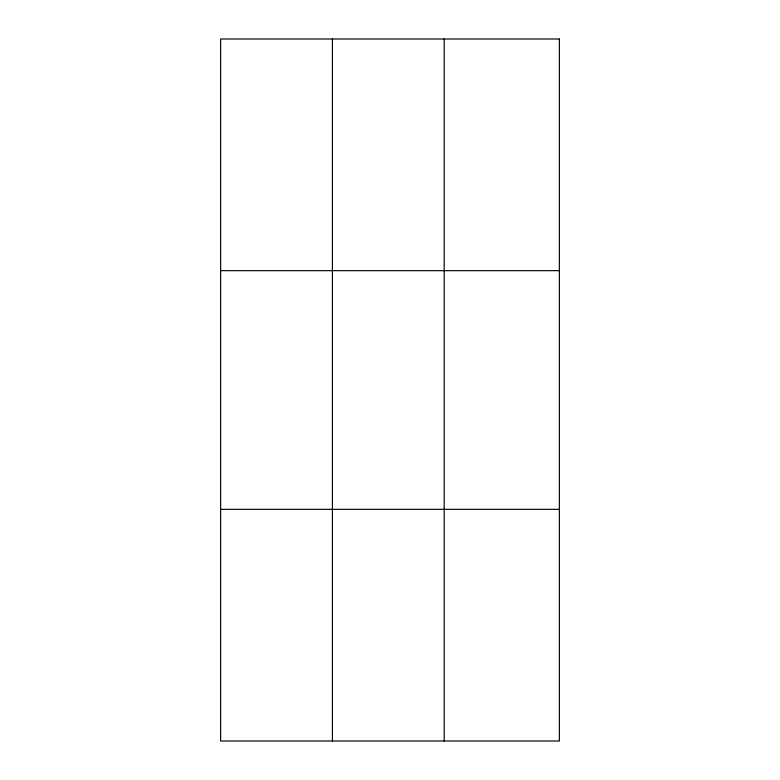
<?xml version="1.0" encoding="UTF-8"?>
<svg xmlns="http://www.w3.org/2000/svg" width="780" height="780" viewBox="0 0 780 780"><rect width="100%" height="100%" fill="white"/><g stroke="black" fill="none" stroke-linecap="round" stroke-linejoin="round"><path stroke-width="1.17" d="M332.416 741L332.416 39M444.2 741L444.2 39M220.633 270.66L559.367 270.66M220.633 509.34L559.367 509.34M559.367 39L559.367 741L220.633 741L220.633 39L559.367 39"/></g></svg>
